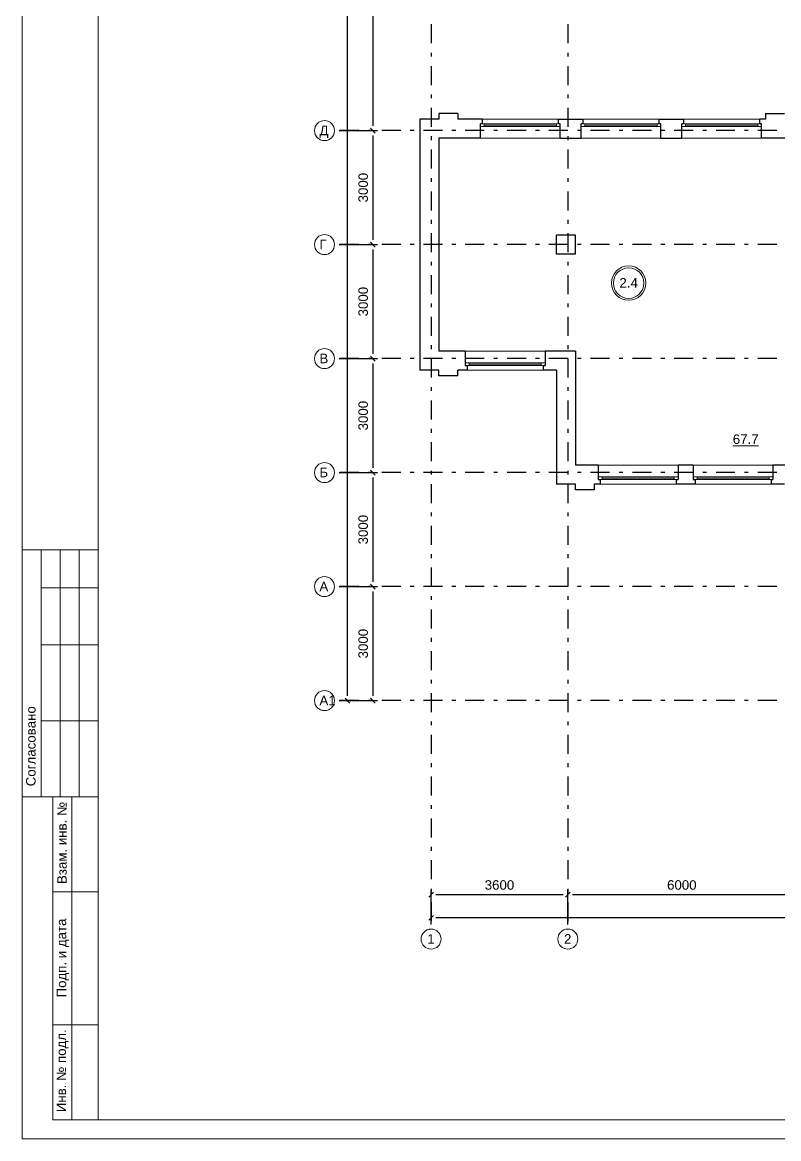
# Model space of a CAD drawing. Header units: metres. Extents: x -306 to 273, y -329 to 512.
# Drawn here: x -205.29 to -185.38, y 289.38 to 318.76 of the extents above; entities that cross this region are included whole.
import ezdxf
from ezdxf.enums import TextEntityAlignment as Align

# ---------------------------------------------------------------- set-up
doc = ezdxf.new("R2010")
doc.units = ezdxf.units.M
doc.header["$MEASUREMENT"] = 0
doc.linetypes.add('( Dashdot )', pattern=[1.001, 0.5, -0.25, 0.001, -0.25])
doc.layers.get('DEFPOINTS').update_dxf_attribs({"lineweight": 0})
doc.layers.add('Level 50', color=7, linetype='Continuous', lineweight=0)
doc.layers.add('Level 63', color=7, linetype='Continuous', lineweight=0)
doc.styles.add('Standard_0', font='arial.ttf')
doc.styles.add('Style-Arial', font='arial.ttf')
doc.dimstyles.get("Standard").update_dxf_attribs({"dimtxt": 0.00018, "dimasz": 0.00018, "dimexe": 0.0002, "dimexo": 0.0625, "dimgap": 9e-05, "dimtad": 0, "dimtih": 1, "dimtoh": 1, "dimdec": 4, "dimlfac": 1000, "dimzin": 0, "dimdsep": 46, "dimtxsty": 'Standard_0', "dimcen": 9e-05, "dimadec": 0, "dimazin": 0, "dimtfac": 1, "dimtdec": 4, "dimtofl": 0, "dimtmove": 0, "dimatfit": 0, "dimfxl": 0.01, "dimfxlon": 1, "dimtolj": 1, "dimtzin": 0, "dimarcsym": 0})

# ---------------------------------------------------------------- blocks, each defined once
blk = doc.blocks.new('_Oblique-1')
at = {"color": 0, "linetype": 'ByBlock', "lineweight": -2}
blk.add_line((0.5, 0.5), (-0.5, -0.5), dxfattribs=at)
blk = doc.blocks.new('*D2306')
at = {"color": 0, "linetype": 'Continuous', "lineweight": -2, "transparency": 16777216}
for p, q in [((-194.531, 295.021), (-194.531, 295.927)), ((-190.931, 295.021), (-190.931, 295.927)), ((-194.406, 295.802), (-191.056, 295.802))]:
    blk.add_line(p, q, dxfattribs=at)
at = {"layer": 'DEFPOINTS', "color": 0, "linetype": 'Continuous', "lineweight": 0, "transparency": 16777216}
for p in [(-190.931, 295.802), (-194.531, 294.896), (-190.931, 294.896)]:
    blk.add_point(p, dxfattribs=at)
at = {"color": 0, "linetype": 'Continuous', "lineweight": -2, "transparency": 16777216, "xscale": 0.125, "yscale": 0.125, "zscale": 0.125, "rotation": 180}
blk.add_blockref('_Oblique-1', (-194.531, 295.802), dxfattribs=at)
at = {"color": 0, "linetype": 'Continuous', "lineweight": -2, "transparency": 16777216, "xscale": 0.125, "yscale": 0.125, "zscale": 0.125}
blk.add_blockref('_Oblique-1', (-190.931, 295.802), dxfattribs=at)
at = {"color": 0, "linetype": 'Continuous', "lineweight": 0, "transparency": 16777216, "insert": (-192.731, 296.055), "char_height": 0.25, "attachment_point": 5, "style": 'Style-Arial'}
blk.add_mtext('\\A1;3600', dxfattribs=at)
blk = doc.blocks.new('*D2307')
at = {"color": 0, "linetype": 'Continuous', "lineweight": -2, "transparency": 16777216}
for p, q in [((-194.531, 295.021), (-194.531, 295.318)), ((-157.931, 295.021), (-157.931, 295.318)), ((-158.056, 295.193), (-194.406, 295.193))]:
    blk.add_line(p, q, dxfattribs=at)
at = {"layer": 'DEFPOINTS', "color": 0, "linetype": 'Continuous', "lineweight": 0, "transparency": 16777216}
for p in [(-194.531, 295.193), (-194.531, 294.896), (-157.931, 294.896)]:
    blk.add_point(p, dxfattribs=at)
at = {"color": 0, "linetype": 'Continuous', "lineweight": -2, "transparency": 16777216, "xscale": 0.125, "yscale": 0.125, "zscale": 0.125, "rotation": 180}
blk.add_blockref('_Oblique-1', (-194.531, 295.193), dxfattribs=at)
at = {"color": 0, "linetype": 'Continuous', "lineweight": -2, "transparency": 16777216, "xscale": 0.125, "yscale": 0.125, "zscale": 0.125}
blk.add_blockref('_Oblique-1', (-157.931, 295.193), dxfattribs=at)
at = {"color": 0, "linetype": 'Continuous', "lineweight": 0, "transparency": 16777216, "insert": (-176.231, 295.446), "char_height": 0.25, "attachment_point": 5, "style": 'Style-Arial'}
blk.add_mtext('\\A1;36600', dxfattribs=at)
blk = doc.blocks.new('*D2309')
at = {"color": 0, "linetype": 'Continuous', "lineweight": -2, "transparency": 16777216}
for p, q in [((-196.948, 342.908), (-196.61, 342.908)), ((-196.735, 301.033), (-196.735, 342.783)), ((-196.948, 300.908), (-196.61, 300.908))]:
    blk.add_line(p, q, dxfattribs=at)
at = {"layer": 'DEFPOINTS', "color": 0, "linetype": 'Continuous', "lineweight": 0, "transparency": 16777216}
for p in [(-197.073, 342.908), (-196.735, 342.908), (-197.073, 300.908)]:
    blk.add_point(p, dxfattribs=at)
at = {"color": 0, "linetype": 'Continuous', "lineweight": -2, "transparency": 16777216, "xscale": 0.125, "yscale": 0.125, "zscale": 0.125}
for p, rotation in [((-196.735, 342.908), 90), ((-196.735, 300.908), 270)]:
    blk.add_blockref('_Oblique-1', p, dxfattribs=dict(at, rotation=rotation))
at = {"color": 0, "linetype": 'Continuous', "lineweight": 0, "transparency": 16777216, "insert": (-196.988, 321.908), "char_height": 0.25, "attachment_point": 5, "rotation": 90, "style": 'Style-Arial'}
blk.add_mtext('\\A1;42000', dxfattribs=at)
blk = doc.blocks.new('*U1662')
at = {"color": 7, "linetype": 'Continuous', "lineweight": 0, "flags": 128}
blk.add_lwpolyline([(42.05, 29.7), (42.05, -29.7), (-42.05, -29.7), (-42.05, 29.7), (42.05, 29.7)], close=True, dxfattribs=at)
at = {"layer": 'Level 50', "color": 7, "linetype": 'Continuous', "lineweight": 13}
for p, q in [((-40.05, 29.2), (-40.05, -29.2)), ((41.55, -29.2), (-41.25, -29.2))]:
    blk.add_line(p, q, dxfattribs=at)
at = {"layer": 'Level 63', "color": 7, "linetype": 'Continuous', "lineweight": 13}
for p, q in [((-42.05, -14.2), (-40.05, -14.2)), ((-42.05, -14.2), (-42.05, -20.7)), ((-41.55, -14.2), (-41.55, -20.7)), ((-41.05, -14.2), (-41.05, -20.7)), ((-40.55, -14.2), (-40.55, -20.7)), ((-41.55, -15.2), (-40.05, -15.2)), ((-41.55, -16.7), (-40.05, -16.7)), ((-41.55, -18.7), (-40.05, -18.7)), ((-42.05, -20.7), (-40.05, -20.7)), ((-41.25, -20.7), (-40.05, -20.7)), ((-40.75, -29.2), (-40.75, -20.7)), ((-41.25, -23.2), (-40.05, -23.2)), ((-41.25, -26.7), (-40.05, -26.7))]:
    blk.add_line(p, q, dxfattribs=at)
at = {"layer": 'Level 63', "color": 7, "linetype": 'Continuous', "lineweight": 13, "flags": 128}
blk.add_lwpolyline([(-41.25, -29.2), (-41.25, -20.7)], dxfattribs=at)
at = {"layer": 'Level 63', "color": 7, "linetype": 'Continuous', "lineweight": 0, "style": 'Style-Arial'}
for s, p in [('Согласовано', (-41.826, -19.373)), ('Взам. инв. №', (-41.007, -21.916)), ('Подп. и дата', (-41.02, -24.945)), ('Инв. № подл.', (-41.025, -27.913))]:
    blk.add_text(s, height=0.25002, rotation=90, dxfattribs=at).set_placement(p, align=Align.MIDDLE_CENTER)
blk = doc.blocks.new('*U1710')
at = {"color": 7, "linetype": 'Continuous', "lineweight": 13}
for radius in [0.452, 0.402]:
    blk.add_circle((0, 0), radius, dxfattribs=at)
at = {"color": 7, "linetype": 'Continuous', "lineweight": 13, "style": 'Style-Arial'}
blk.add_text('2.4', height=0.25, dxfattribs=at).set_placement((-0.242, 0.133), align=Align.TOP_LEFT)
blk = doc.blocks.new('*D2450')
at = {"color": 0, "linetype": 'Continuous', "lineweight": -2, "transparency": 16777216}
for p, q in [((-190.931, 295.021), (-190.931, 295.927)), ((-184.931, 295.021), (-184.931, 295.927)), ((-190.806, 295.802), (-185.056, 295.802))]:
    blk.add_line(p, q, dxfattribs=at)
at = {"layer": 'DEFPOINTS', "color": 0, "linetype": 'Continuous', "lineweight": 0, "transparency": 16777216}
for p in [(-184.931, 295.802), (-190.931, 294.896), (-184.931, 294.896)]:
    blk.add_point(p, dxfattribs=at)
at = {"color": 0, "linetype": 'Continuous', "lineweight": -2, "transparency": 16777216, "xscale": 0.125, "yscale": 0.125, "zscale": 0.125, "rotation": 180}
blk.add_blockref('_Oblique-1', (-190.931, 295.802), dxfattribs=at)
at = {"color": 0, "linetype": 'Continuous', "lineweight": -2, "transparency": 16777216, "xscale": 0.125, "yscale": 0.125, "zscale": 0.125}
blk.add_blockref('_Oblique-1', (-184.931, 295.802), dxfattribs=at)
at = {"color": 0, "linetype": 'Continuous', "lineweight": 0, "transparency": 16777216, "insert": (-187.931, 296.055), "char_height": 0.25, "attachment_point": 5, "style": 'Style-Arial'}
blk.add_mtext('\\A1;6000', dxfattribs=at)
blk = doc.blocks.new('*D2456')
at = {"color": 0, "linetype": 'Continuous', "lineweight": -2, "transparency": 16777216}
for p, q in [((-196.948, 336.908), (-195.941, 336.908)), ((-196.066, 336.783), (-196.066, 316.033)), ((-196.948, 315.908), (-195.941, 315.908))]:
    blk.add_line(p, q, dxfattribs=at)
at = {"layer": 'DEFPOINTS', "color": 0, "linetype": 'Continuous', "lineweight": 0, "transparency": 16777216}
for p in [(-197.073, 336.908), (-197.073, 315.908), (-196.066, 315.908)]:
    blk.add_point(p, dxfattribs=at)
at = {"color": 0, "linetype": 'Continuous', "lineweight": -2, "transparency": 16777216, "xscale": 0.125, "yscale": 0.125, "zscale": 0.125}
for p, rotation in [((-196.066, 336.908), 90), ((-196.066, 315.908), 270)]:
    blk.add_blockref('_Oblique-1', p, dxfattribs=dict(at, rotation=rotation))
at = {"color": 0, "linetype": 'Continuous', "lineweight": 0, "transparency": 16777216, "insert": (-196.318, 326.408), "char_height": 0.25, "attachment_point": 5, "rotation": 90, "style": 'Style-Arial'}
blk.add_mtext('\\A1;21000', dxfattribs=at)
blk = doc.blocks.new('*D2439')
at = {"color": 0, "linetype": 'Continuous', "lineweight": -2, "transparency": 16777216}
for p, q in [((-196.948, 315.908), (-195.941, 315.908)), ((-196.066, 315.783), (-196.066, 313.033)), ((-196.948, 312.908), (-195.941, 312.908))]:
    blk.add_line(p, q, dxfattribs=at)
at = {"layer": 'DEFPOINTS', "color": 0, "linetype": 'Continuous', "lineweight": 0, "transparency": 16777216}
for p in [(-197.073, 315.908), (-197.073, 312.908), (-196.066, 312.908)]:
    blk.add_point(p, dxfattribs=at)
at = {"color": 0, "linetype": 'Continuous', "lineweight": -2, "transparency": 16777216, "xscale": 0.125, "yscale": 0.125, "zscale": 0.125}
for p, rotation in [((-196.066, 315.908), 90), ((-196.066, 312.908), 270)]:
    blk.add_blockref('_Oblique-1', p, dxfattribs=dict(at, rotation=rotation))
at = {"color": 0, "linetype": 'Continuous', "lineweight": 0, "transparency": 16777216, "insert": (-196.318, 314.408), "char_height": 0.25, "attachment_point": 5, "rotation": 90, "style": 'Style-Arial'}
blk.add_mtext('\\A1;3000', dxfattribs=at)
blk = doc.blocks.new('*D2440')
at = {"color": 0, "linetype": 'Continuous', "lineweight": -2, "transparency": 16777216}
for p, q in [((-196.948, 312.908), (-195.941, 312.908)), ((-196.066, 312.783), (-196.066, 310.033)), ((-196.948, 309.908), (-195.941, 309.908))]:
    blk.add_line(p, q, dxfattribs=at)
at = {"layer": 'DEFPOINTS', "color": 0, "linetype": 'Continuous', "lineweight": 0, "transparency": 16777216}
for p in [(-197.073, 312.908), (-197.073, 309.908), (-196.066, 309.908)]:
    blk.add_point(p, dxfattribs=at)
at = {"color": 0, "linetype": 'Continuous', "lineweight": -2, "transparency": 16777216, "xscale": 0.125, "yscale": 0.125, "zscale": 0.125}
for p, rotation in [((-196.066, 312.908), 90), ((-196.066, 309.908), 270)]:
    blk.add_blockref('_Oblique-1', p, dxfattribs=dict(at, rotation=rotation))
at = {"color": 0, "linetype": 'Continuous', "lineweight": 0, "transparency": 16777216, "insert": (-196.318, 311.408), "char_height": 0.25, "attachment_point": 5, "rotation": 90, "style": 'Style-Arial'}
blk.add_mtext('\\A1;3000', dxfattribs=at)
blk = doc.blocks.new('*D2441')
at = {"color": 0, "linetype": 'Continuous', "lineweight": -2, "transparency": 16777216}
for p, q in [((-196.948, 309.908), (-195.941, 309.908)), ((-196.066, 309.783), (-196.066, 307.033)), ((-196.948, 306.908), (-195.941, 306.908))]:
    blk.add_line(p, q, dxfattribs=at)
at = {"layer": 'DEFPOINTS', "color": 0, "linetype": 'Continuous', "lineweight": 0, "transparency": 16777216}
for p in [(-197.073, 309.908), (-197.073, 306.908), (-196.066, 306.908)]:
    blk.add_point(p, dxfattribs=at)
at = {"color": 0, "linetype": 'Continuous', "lineweight": -2, "transparency": 16777216, "xscale": 0.125, "yscale": 0.125, "zscale": 0.125}
for p, rotation in [((-196.066, 309.908), 90), ((-196.066, 306.908), 270)]:
    blk.add_blockref('_Oblique-1', p, dxfattribs=dict(at, rotation=rotation))
at = {"color": 0, "linetype": 'Continuous', "lineweight": 0, "transparency": 16777216, "insert": (-196.318, 308.408), "char_height": 0.25, "attachment_point": 5, "rotation": 90, "style": 'Style-Arial'}
blk.add_mtext('\\A1;3000', dxfattribs=at)
blk = doc.blocks.new('*D2442')
at = {"color": 0, "linetype": 'Continuous', "lineweight": -2, "transparency": 16777216}
for p, q in [((-196.948, 306.908), (-195.941, 306.908)), ((-196.066, 306.783), (-196.066, 304.033)), ((-196.948, 303.908), (-195.941, 303.908))]:
    blk.add_line(p, q, dxfattribs=at)
at = {"layer": 'DEFPOINTS', "color": 0, "linetype": 'Continuous', "lineweight": 0, "transparency": 16777216}
for p in [(-197.073, 306.908), (-197.073, 303.908), (-196.066, 303.908)]:
    blk.add_point(p, dxfattribs=at)
at = {"color": 0, "linetype": 'Continuous', "lineweight": -2, "transparency": 16777216, "xscale": 0.125, "yscale": 0.125, "zscale": 0.125}
for p, rotation in [((-196.066, 306.908), 90), ((-196.066, 303.908), 270)]:
    blk.add_blockref('_Oblique-1', p, dxfattribs=dict(at, rotation=rotation))
at = {"color": 0, "linetype": 'Continuous', "lineweight": 0, "transparency": 16777216, "insert": (-196.318, 305.408), "char_height": 0.25, "attachment_point": 5, "rotation": 90, "style": 'Style-Arial'}
blk.add_mtext('\\A1;3000', dxfattribs=at)
blk = doc.blocks.new('*D2443')
at = {"color": 0, "linetype": 'Continuous', "lineweight": -2, "transparency": 16777216}
for p, q in [((-196.948, 303.908), (-195.941, 303.908)), ((-196.066, 303.783), (-196.066, 301.033)), ((-196.948, 300.908), (-195.941, 300.908))]:
    blk.add_line(p, q, dxfattribs=at)
at = {"layer": 'DEFPOINTS', "color": 0, "linetype": 'Continuous', "lineweight": 0, "transparency": 16777216}
for p in [(-197.073, 303.908), (-197.073, 300.908), (-196.066, 300.908)]:
    blk.add_point(p, dxfattribs=at)
at = {"color": 0, "linetype": 'Continuous', "lineweight": -2, "transparency": 16777216, "xscale": 0.125, "yscale": 0.125, "zscale": 0.125}
for p, rotation in [((-196.066, 303.908), 90), ((-196.066, 300.908), 270)]:
    blk.add_blockref('_Oblique-1', p, dxfattribs=dict(at, rotation=rotation))
at = {"color": 0, "linetype": 'Continuous', "lineweight": 0, "transparency": 16777216, "insert": (-196.318, 302.408), "char_height": 0.25, "attachment_point": 5, "rotation": 90, "style": 'Style-Arial'}
blk.add_mtext('\\A1;3000', dxfattribs=at)

msp = doc.modelspace()

# ---------------------------------------------------------------- linework, layer by layer
at = {"color": 1, "linetype": '( Dashdot )'}
for p, q in [((-194.53103694, 342.90830687), (-194.53103694, 294.89642885)), ((-190.93103694, 342.90830687), (-190.93103694, 294.89642885)), ((-157.93103694, 315.90830687), (-197.07297225, 315.90830687)), ((-157.93103694, 312.90830687), (-197.07297225, 312.90830687)), ((-157.93103694, 309.90830687), (-197.07297225, 309.90830687)), ((-157.93103694, 306.90830687), (-197.07297225, 306.90830687)), ((-157.93103694, 303.90830687), (-197.07297225, 303.90830687)), ((-157.93103694, 300.90830687), (-197.07297225, 300.90830687))]:
    msp.add_line(p, q, dxfattribs=at)
at = {"color": 7, "linetype": 'Continuous', "lineweight": 30}
for p, q in [((-194.83103694, 316.20830687), (-194.83103694, 309.60830687)), ((-194.33103694, 316.20830687), (-194.83103694, 316.20830687)), ((-194.33103694, 316.35830687), (-194.33103694, 316.20830687)), ((-193.83103694, 316.35830687), (-194.33103694, 316.35830687)), ((-193.83103694, 316.35830687), (-193.83103694, 316.20830687)), ((-193.18103694, 316.20830687), (-193.83103694, 316.20830687)), ((-193.18103694, 316.08830687), (-193.18103694, 316.20830687)), ((-191.18103694, 316.08830687), (-191.18103694, 316.20830687)), ((-191.18103694, 316.20830687), (-190.53103694, 316.20830687)), ((-190.53103694, 316.08830687), (-190.53103694, 316.20830687)), ((-188.53103694, 316.08830687), (-188.53103694, 316.20830687)), ((-188.53103694, 316.20830687), (-187.88103694, 316.20830687)), ((-187.88103694, 316.08830687), (-187.88103694, 316.20830687)), ((-185.73103694, 316.20830687), (-185.88103694, 316.20830687)), ((-185.88103694, 316.08830687), (-185.88103694, 316.20830687)), ((-185.73103694, 316.35830687), (-185.23103694, 316.35830687)), ((-185.73103694, 316.35830687), (-185.73103694, 316.20830687)), ((-193.23103694, 315.70830687), (-193.23103694, 316.08830687)), ((-193.18103694, 316.08830687), (-193.23103694, 316.08830687)), ((-191.13103694, 316.08830687), (-191.18103694, 316.08830687)), ((-191.13103694, 315.70830687), (-191.13103694, 316.08830687)), ((-190.58103694, 315.70830687), (-190.58103694, 316.08830687)), ((-190.53103694, 316.08830687), (-190.58103694, 316.08830687)), ((-188.48103694, 316.08830687), (-188.53103694, 316.08830687)), ((-188.48103694, 315.70830687), (-188.48103694, 316.08830687)), ((-187.93103694, 315.70830687), (-187.93103694, 316.08830687)), ((-187.88103694, 316.08830687), (-187.93103694, 316.08830687)), ((-185.83103694, 316.08830687), (-185.88103694, 316.08830687)), ((-185.83103694, 315.70830687), (-185.83103694, 316.08830687)), ((-194.33103694, 315.70830687), (-194.33103694, 310.10830687)), ((-193.23103694, 315.70830687), (-194.33103694, 315.70830687)), ((-191.13103694, 315.70830687), (-190.58103694, 315.70830687)), ((-188.48103694, 315.70830687), (-187.93103694, 315.70830687)), ((-185.13103694, 315.70830687), (-185.83103694, 315.70830687)), ((-191.23103694, 312.65830687), (-191.23103694, 313.15830687)), ((-190.73103694, 313.15830687), (-191.23103694, 313.15830687)), ((-190.73103694, 312.65830687), (-190.73103694, 313.15830687)), ((-190.73103694, 312.65830687), (-191.23103694, 312.65830687)), ((-193.63103694, 310.10830687), (-194.33103694, 310.10830687)), ((-193.63103694, 310.10830687), (-193.63103694, 309.72830687)), ((-190.73103694, 310.10830687), (-191.53103694, 310.10830687)), ((-191.53103694, 310.10830687), (-191.53103694, 309.72830687)), ((-190.73103694, 310.10830687), (-190.73103694, 307.10830687)), ((-193.63103694, 309.72830687), (-193.58103694, 309.72830687)), ((-193.58103694, 309.72830687), (-193.58103694, 309.60830687)), ((-191.58103694, 309.72830687), (-191.58103694, 309.60830687)), ((-191.58103694, 309.72830687), (-191.53103694, 309.72830687)), ((-194.33103694, 309.60830687), (-194.83103694, 309.60830687)), ((-194.33103694, 309.45830687), (-194.33103694, 309.60830687)), ((-193.83103694, 309.45830687), (-194.33103694, 309.45830687)), ((-193.83103694, 309.45830687), (-193.83103694, 309.60830687)), ((-193.58103694, 309.60830687), (-193.83103694, 309.60830687)), ((-191.23103694, 309.60830687), (-191.58103694, 309.60830687)), ((-191.23103694, 309.60830687), (-191.23103694, 306.60830687)), ((-190.13103694, 307.10830687), (-190.73103694, 307.10830687)), ((-190.13103694, 307.10830687), (-190.13103694, 306.72830687)), ((-188.03103694, 307.10830687), (-188.03103694, 306.72830687)), ((-187.63103694, 307.10830687), (-188.03103694, 307.10830687)), ((-187.63103694, 307.10830687), (-187.63103694, 306.72830687)), ((-185.13103694, 307.10830687), (-185.53103694, 307.10830687)), ((-185.53103694, 307.10830687), (-185.53103694, 306.72830687)), ((-190.13103694, 306.72830687), (-190.08103694, 306.72830687)), ((-190.08103694, 306.72830687), (-190.08103694, 306.60830687)), ((-188.08103694, 306.72830687), (-188.08103694, 306.60830687)), ((-188.08103694, 306.72830687), (-188.03103694, 306.72830687)), ((-187.63103694, 306.72830687), (-187.58103694, 306.72830687)), ((-187.58103694, 306.72830687), (-187.58103694, 306.60830687)), ((-185.58103694, 306.72830687), (-185.58103694, 306.60830687)), ((-185.58103694, 306.72830687), (-185.53103694, 306.72830687)), ((-190.73103694, 306.60830687), (-191.23103694, 306.60830687)), ((-190.73103694, 306.45830687), (-190.73103694, 306.60830687)), ((-190.23103694, 306.45830687), (-190.73103694, 306.45830687)), ((-190.23103694, 306.45830687), (-190.23103694, 306.60830687)), ((-190.08103694, 306.60830687), (-190.23103694, 306.60830687)), ((-187.58103694, 306.60830687), (-188.08103694, 306.60830687)), ((-185.23103694, 306.60830687), (-185.58103694, 306.60830687))]:
    msp.add_line(p, q, dxfattribs=at)
at = {"color": 7, "linetype": 'Continuous', "lineweight": 0}
for p, q in [((-191.18103694, 316.20830687), (-193.18103694, 316.20830687)), ((-188.53103694, 316.20830687), (-190.53103694, 316.20830687)), ((-185.88103694, 316.20830687), (-187.88103694, 316.20830687)), ((-191.23103694, 316.05330687), (-193.13103694, 316.05330687)), ((-188.58103694, 316.05330687), (-190.48103694, 316.05330687)), ((-185.93103694, 316.05330687), (-187.83103694, 316.05330687)), ((-191.13103694, 315.70830687), (-193.23103694, 315.70830687)), ((-188.48103694, 315.70830687), (-190.58103694, 315.70830687)), ((-185.83103694, 315.70830687), (-187.93103694, 315.70830687)), ((-193.63103694, 310.10830687), (-191.53103694, 310.10830687)), ((-193.53103694, 309.76330687), (-191.63103694, 309.76330687)), ((-193.58103694, 309.60830687), (-191.58103694, 309.60830687)), ((-190.13103694, 307.10830687), (-188.03103694, 307.10830687)), ((-187.63103694, 307.10830687), (-185.53103694, 307.10830687)), ((-190.03103694, 306.76330687), (-188.13103694, 306.76330687)), ((-187.53103694, 306.76330687), (-185.63103694, 306.76330687)), ((-190.08103694, 306.60830687), (-188.08103694, 306.60830687)), ((-187.58103694, 306.60830687), (-185.58103694, 306.60830687))]:
    msp.add_line(p, q, dxfattribs=at)
at = {"color": 7, "linetype": 'Continuous', "lineweight": 13, "flags": 128}
for points in [[(-193.13103694, 316.01830687), (-193.23103694, 316.01830687), (-193.23103694, 316.08830687), (-193.13103694, 316.08830687), (-193.13103694, 316.01830687)], [(-191.13103694, 316.01830687), (-191.23103694, 316.01830687), (-191.23103694, 316.08830687), (-191.13103694, 316.08830687), (-191.13103694, 316.01830687)], [(-190.48103694, 316.01830687), (-190.58103694, 316.01830687), (-190.58103694, 316.08830687), (-190.48103694, 316.08830687), (-190.48103694, 316.01830687)], [(-188.48103694, 316.01830687), (-188.58103694, 316.01830687), (-188.58103694, 316.08830687), (-188.48103694, 316.08830687), (-188.48103694, 316.01830687)], [(-187.83103694, 316.01830687), (-187.93103694, 316.01830687), (-187.93103694, 316.08830687), (-187.83103694, 316.08830687), (-187.83103694, 316.01830687)], [(-185.83103694, 316.01830687), (-185.93103694, 316.01830687), (-185.93103694, 316.08830687), (-185.83103694, 316.08830687), (-185.83103694, 316.01830687)], [(-193.63103694, 309.79830687), (-193.53103694, 309.79830687), (-193.53103694, 309.72830687), (-193.63103694, 309.72830687), (-193.63103694, 309.79830687)], [(-191.63103694, 309.79830687), (-191.53103694, 309.79830687), (-191.53103694, 309.72830687), (-191.63103694, 309.72830687), (-191.63103694, 309.79830687)], [(-190.13103694, 306.79830687), (-190.03103694, 306.79830687), (-190.03103694, 306.72830687), (-190.13103694, 306.72830687), (-190.13103694, 306.79830687)], [(-188.13103694, 306.79830687), (-188.03103694, 306.79830687), (-188.03103694, 306.72830687), (-188.13103694, 306.72830687), (-188.13103694, 306.79830687)], [(-187.63103694, 306.79830687), (-187.53103694, 306.79830687), (-187.53103694, 306.72830687), (-187.63103694, 306.72830687), (-187.63103694, 306.79830687)], [(-185.63103694, 306.79830687), (-185.53103694, 306.79830687), (-185.53103694, 306.72830687), (-185.63103694, 306.72830687), (-185.63103694, 306.79830687)]]:
    msp.add_lwpolyline(points, close=True, dxfattribs=at)
at = {"color": 7, "linetype": 'Continuous', "lineweight": 0, "flags": 128}
for points in [[(-193.13103694, 316.08830687), (-193.13103694, 316.01830687), (-191.23103694, 316.01830687), (-191.23103694, 316.08830687), (-193.13103694, 316.08830687)], [(-190.48103694, 316.08830687), (-190.48103694, 316.01830687), (-188.58103694, 316.01830687), (-188.58103694, 316.08830687), (-190.48103694, 316.08830687)], [(-187.83103694, 316.08830687), (-187.83103694, 316.01830687), (-185.93103694, 316.01830687), (-185.93103694, 316.08830687), (-187.83103694, 316.08830687)], [(-191.63103694, 309.72830687), (-191.63103694, 309.79830687), (-193.53103694, 309.79830687), (-193.53103694, 309.72830687), (-191.63103694, 309.72830687)], [(-188.13103694, 306.72830687), (-188.13103694, 306.79830687), (-190.03103694, 306.79830687), (-190.03103694, 306.72830687), (-188.13103694, 306.72830687)], [(-185.63103694, 306.72830687), (-185.63103694, 306.79830687), (-187.53103694, 306.79830687), (-187.53103694, 306.72830687), (-185.63103694, 306.72830687)]]:
    msp.add_lwpolyline(points, close=True, dxfattribs=at)
at = {"color": 7, "linetype": 'Continuous', "lineweight": 13}
for centre in [(-197.33632769, 315.90830687), (-197.33632769, 312.90830687), (-197.33632769, 309.90830687), (-197.33632769, 306.90830687), (-197.33632769, 303.90830687), (-197.33632769, 300.90830687), (-194.53103694, 294.63307341), (-190.93103694, 294.63307341)]:
    msp.add_circle(centre, 0.26335544, dxfattribs=at)

# ---------------------------------------------------------------- block references
msp.add_blockref('*U1710', (-189.33042277, 311.895887), dxfattribs=at)
at = {"layer": 'Level 50', "color": 7, "linetype": 'Continuous', "lineweight": 13}
msp.add_blockref('*U1662', (-163.24194546, 319.08055446), dxfattribs=at)

# ---------------------------------------------------------------- texts
at = {"color": 7, "linetype": 'Continuous', "lineweight": 30, "style": 'Style-Arial'}
for s, p in [('Д', (-197.4704192, 316.0375695)), ('Г', (-197.4704192, 313.0375695)), ('В', (-197.4704192, 310.0375695)), ('Б', (-197.4704192, 307.0375695)), ('А', (-197.4704192, 304.0375695)), ('А1', (-197.4704192, 301.0375695)), ('1', (-194.63072976, 294.76233604)), ('2', (-191.03072976, 294.76233604))]:
    msp.add_text(s, height=0.25, dxfattribs=at).set_placement(p, align=Align.TOP_LEFT)
at = {"color": 7, "linetype": 'Continuous', "lineweight": 13, "style": 'Style-Arial'}
msp.add_text('%%u67.7%%U', height=0.25, dxfattribs=at).set_placement((-186.58940392, 307.91258181), align=Align.TOP_LEFT)

# ---------------------------------------------------------------- dimensions: what is measured, and where the dimension line sits
at = {"color": 5, "linetype": 'Continuous', "lineweight": 0}
for base, p1, p2, angle, picture, middle in [((-196.73494097, 342.90830687), (-197.07297225, 300.90830687), (-197.07297225, 342.90830687), 90, '*D2309', (-196.98758421, 321.90830687)), ((-196.06567728, 315.90830687), (-197.07297225, 336.90830687), (-197.07297225, 315.90830687), 270, '*D2456', (-196.31832053, 326.40830687)), ((-196.06567728, 312.90830687), (-197.07297225, 315.90830687), (-197.07297225, 312.90830687), 270, '*D2439', (-196.31840579, 314.40830687)), ((-196.06567728, 309.90830687), (-197.07297225, 312.90830687), (-197.07297225, 309.90830687), 270, '*D2440', (-196.31840579, 311.40830687)), ((-196.06567728, 306.90830687), (-197.07297225, 309.90830687), (-197.07297225, 306.90830687), 270, '*D2441', (-196.31840579, 308.40830687)), ((-196.06567728, 303.90830687), (-197.07297225, 306.90830687), (-197.07297225, 303.90830687), 270, '*D2442', (-196.31840579, 305.40830687)), ((-196.06567728, 300.90830687), (-197.07297225, 303.90830687), (-197.07297225, 300.90830687), 270, '*D2443', (-196.31840579, 302.40830687)), ((-194.53103694, 295.19302901), (-157.93103694, 294.89642885), (-194.53103694, 294.89642885), 180, '*D2307', (-176.23103694, 295.44575753))]:
    dim = msp.add_linear_dim(base=base, p1=p1, p2=p2, angle=angle, dimstyle='Standard', override={"dimtxt": 0.25, "dimasz": 0.125, "dimexe": 0.125, "dimexo": 0.125, "dimgap": 0.125, "dimtad": 1, "dimtih": 0, "dimtoh": 0, "dimzin": 11, "dimtxsty": 'Style-Arial', "dimblk": '_Oblique-1', "dimfxlon": 0, "dimfrac": 2, "dimtzin": 11}, dxfattribs=at)
    dim.commit()
    dim.dimension.update_dxf_attribs({"geometry": picture, "text_midpoint": middle})
for base, p1, p2, picture, middle in [((-190.93103694, 295.80202894), (-194.53103694, 294.89642885), (-190.93103694, 294.89642885), '*D2306', (-192.73103694, 296.05475745)), ((-184.93103694, 295.80202894), (-190.93103694, 294.89642885), (-184.93103694, 294.89642885), '*D2450', (-187.93103694, 296.05467219))]:
    dim = msp.add_linear_dim(base=base, p1=p1, p2=p2, dimstyle='Standard', override={"dimtxt": 0.25, "dimasz": 0.125, "dimexe": 0.125, "dimexo": 0.125, "dimgap": 0.125, "dimtad": 1, "dimtih": 0, "dimtoh": 0, "dimzin": 11, "dimtxsty": 'Style-Arial', "dimblk": '_Oblique-1', "dimfxlon": 0, "dimfrac": 2, "dimtzin": 11}, dxfattribs=at)
    dim.commit()
    dim.dimension.update_dxf_attribs({"geometry": picture, "text_midpoint": middle})

doc.saveas('drawing.dxf')
